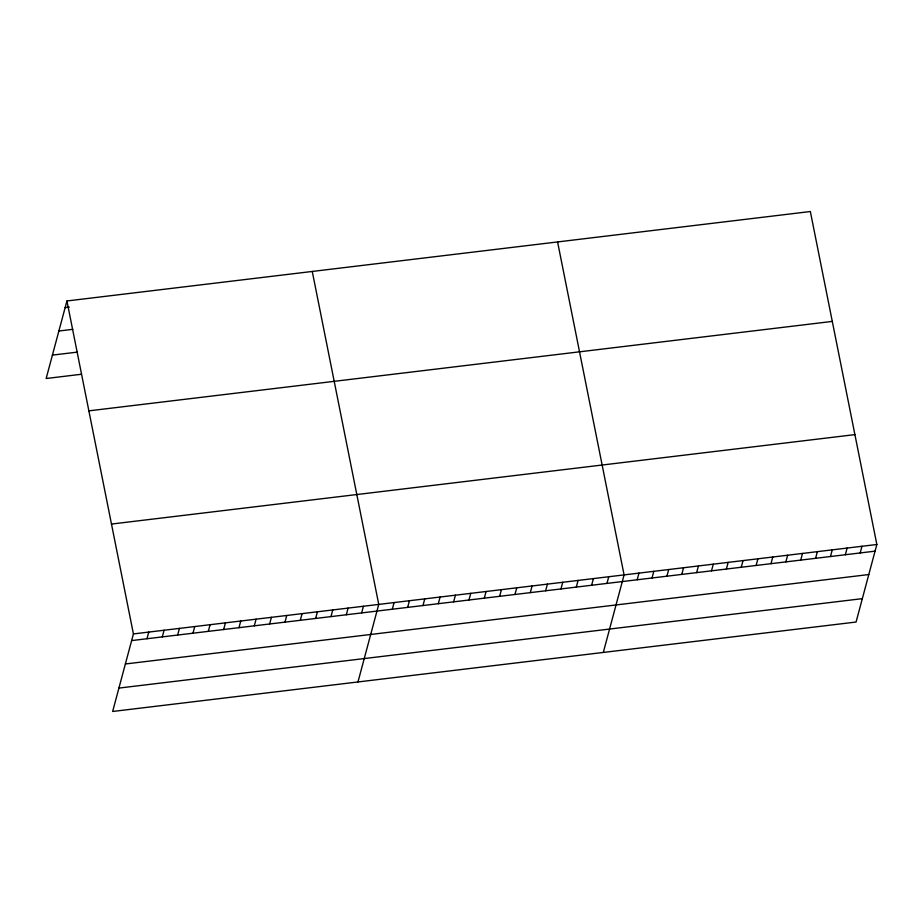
<?xml version="1.0" encoding="UTF-8"?>
<svg xmlns="http://www.w3.org/2000/svg" width="923" height="923" viewBox="0 0 923 923"><rect width="100%" height="100%" fill="white"/><g stroke="black" fill="none" stroke-linecap="round" stroke-linejoin="round"><path stroke-width="1.38" d="M66.929 300.967L133.42 633.928L112.652 711.471L856.071 622.033L876.85 544.489L810.348 211.529L66.929 300.967L46.15 378.511L80.993 374.311M146.976 638.739L148.753 632.082M162.31 636.905L164.086 630.247M177.643 635.059L179.42 628.401M192.976 633.213L194.753 626.555M208.31 631.367L210.086 624.709M223.643 629.521L225.42 622.863M238.976 627.675L240.753 621.017M254.31 625.829L256.086 619.171M269.643 623.983L271.42 617.325M284.976 622.148L286.753 615.479M300.31 620.302L302.086 613.645M315.643 618.456L317.42 611.799M330.976 616.61L332.753 609.953M346.31 614.764L348.086 608.107M361.643 612.918L363.42 606.261M357.974 681.959L378.753 604.415L312.262 271.454M392.31 609.226L394.086 602.569M407.643 607.38L409.42 600.723M422.976 605.546L424.753 598.889M438.31 603.7L440.086 597.043M453.631 601.854L455.42 595.197M468.965 600.008L470.753 593.351M484.298 598.162L486.086 591.505M499.631 596.316L501.42 589.659M514.965 594.47L516.753 587.813M530.298 592.624L532.086 585.967M545.631 590.789L547.42 584.121M560.965 588.943L562.753 582.286M576.298 587.097L578.086 580.44M591.631 585.251L593.42 578.594M606.965 583.405L608.753 576.748M603.307 652.446L624.086 574.902L557.584 241.941M637.17 579.771L638.958 573.114M652.042 577.983L653.819 571.325M666.902 576.194L668.69 569.537M681.774 574.406L683.562 567.749M696.646 572.618L698.423 565.961M711.518 570.829L713.294 564.172M726.378 569.041L728.166 562.384M741.25 567.253L743.038 560.596M756.122 565.464L757.898 558.807M770.982 563.676L772.77 557.019M785.854 561.888L787.642 555.231M800.726 560.099L802.502 553.442M815.597 558.311L817.374 551.654M830.458 556.523L832.246 549.866M845.33 554.735L847.118 548.077M860.201 552.946L861.978 546.278M65.141 307.624L69.329 307.117M58.876 331.011L72.813 329.338M52.415 355.113L77.509 352.101M88.873 410.85L832.292 321.412M111.475 524.056L854.906 434.618M133.42 633.928L876.85 544.489M131.643 640.585L875.062 551.158M125.378 663.983L868.797 574.544M118.917 688.085L862.336 598.646"/></g></svg>
